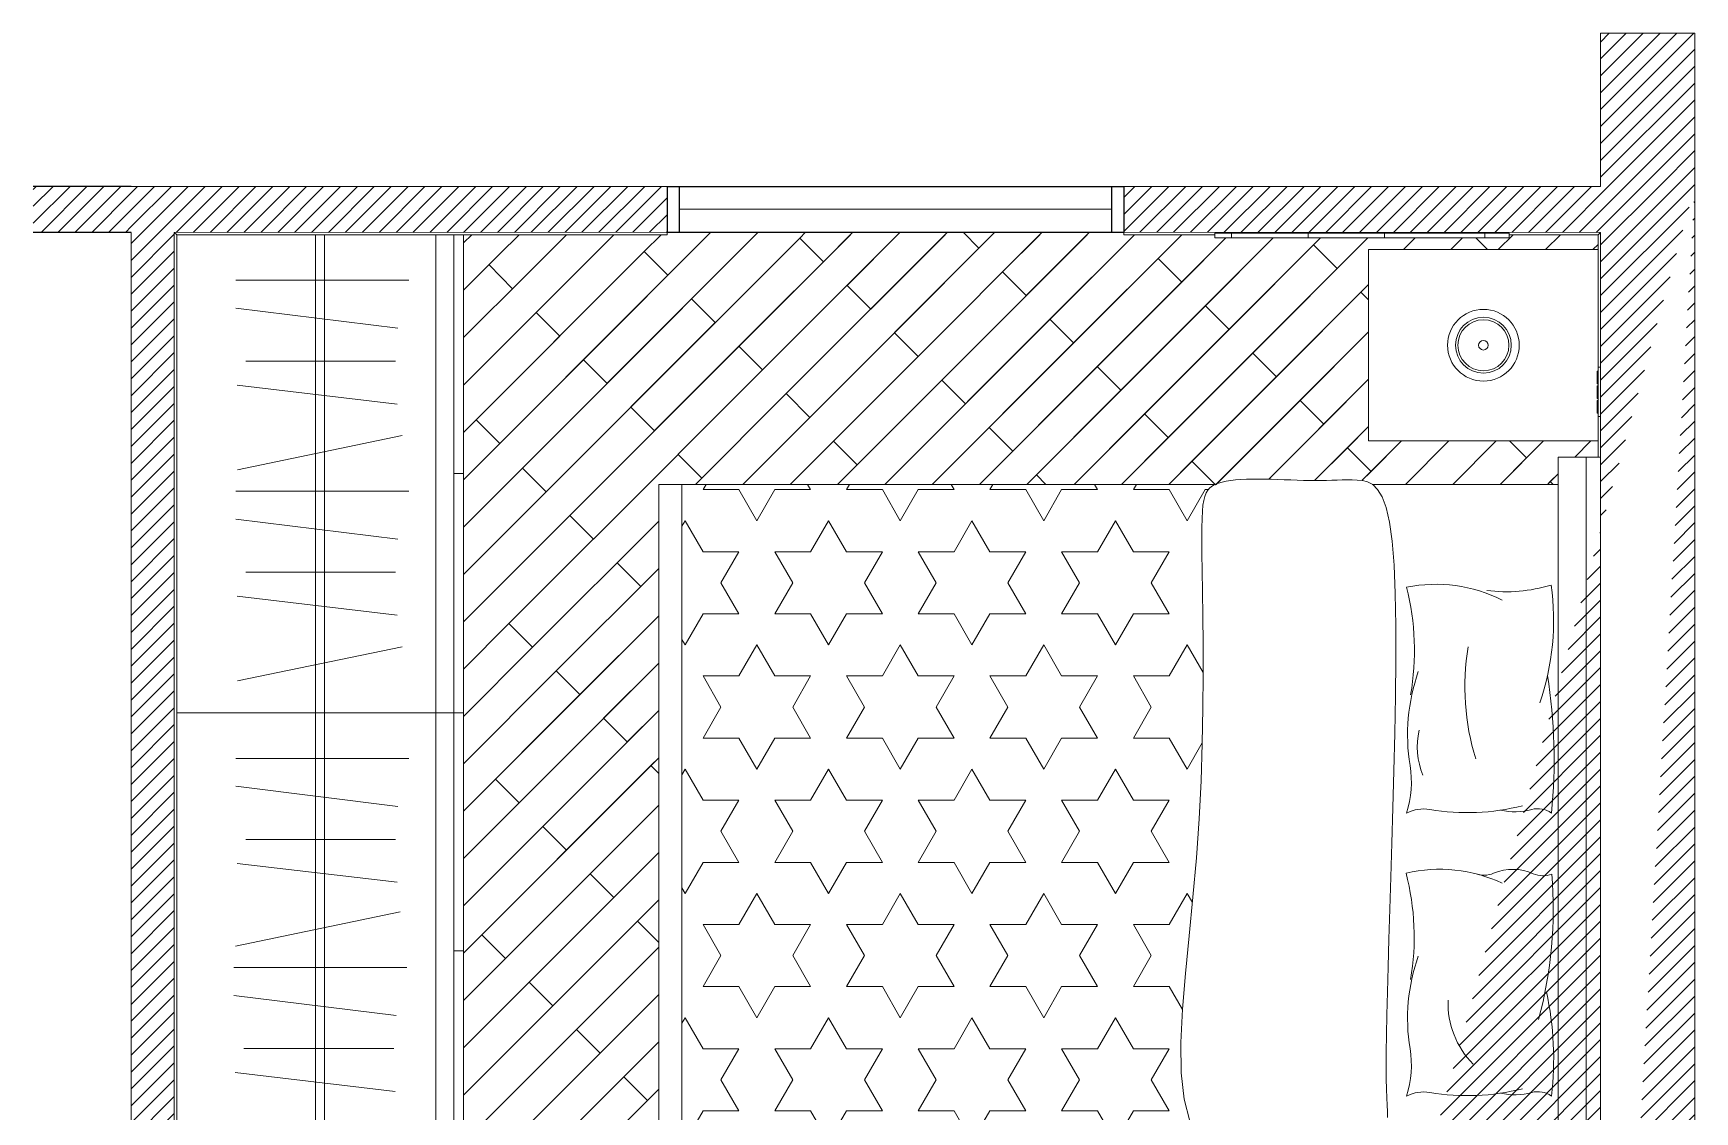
# Model space of a CAD drawing. Header units: inches. Extents: x 342 to 2540, y 601 to 2289.
# Drawn here: x 1254.4 to 1601.9, y 1662.6 to 1888.1 of the extents above; entities that cross this region are included whole.
import ezdxf

# ---------------------------------------------------------------- set-up
doc = ezdxf.new("R2010")
doc.units = ezdxf.units.IN
doc.header["$MEASUREMENT"] = 0
doc.layers.get('0').update_dxf_attribs({"color": 140})
for name, color, linetype, lineweight in [('A-DETL-MBND', 140, 'Continuous', 18), ('A-FURN', 8, 'Continuous', 18), ('battiscopa e pavimento', 6, 'Continuous', 13)]:
    doc.layers.add(name, color=color, linetype=linetype, lineweight=lineweight)
doc.layers.add('FINESTRE', color=4, linetype='Continuous')
pattern_1 = [(45, (0, 0), (-1.767766952966369, 1.767766952966369), [])]

msp = doc.modelspace()

# ---------------------------------------------------------------- hatches: boundary and pattern name
h = msp.add_hatch()
h.set_pattern_fill('ANSI31', color=1, scale=20)
h.set_pattern_definition(pattern_1)
h.paths.add_polyline_path([(1601.925366225265, 1888.106888782943), (1582.216572345728, 1888.10667960798), (1582.216703377197, 1856.074439346831), (1601.925366225265, 1856.073709675038), (1601.925366225265, 1856.074661325466)])
h = msp.add_hatch()
h.set_pattern_fill('ANSI31', color=1, scale=20)
h.set_pattern_definition(pattern_1)
h.paths.add_polyline_path([(1274.916003930136, 1856.074271790863), (1274.914627153218, 1856.07427179651), (1254.413917916428, 1856.075507944672), (1254.413917916428, 1846.474467458453), (1274.916003930136, 1846.474467458453)])
h = msp.add_hatch()
h.set_pattern_fill('ANSI31', color=1, scale=20)
h.set_pattern_definition(pattern_1)
h.paths.add_polyline_path([(1283.916003930151, 1846.474467458453), (1386.994866357917, 1846.478705892539), (1386.994508540201, 1856.073812090973), (1274.914627153218, 1856.07427179651), (1274.915985472603, 1590.080532234203), (1283.916137934395, 1590.080532234203)])
h = msp.add_hatch()
h.set_pattern_fill('ANSI31', color=1, scale=20)
h.set_pattern_definition(pattern_1)
edge = h.paths.add_edge_path()
edge.add_line((1582.216771185999, 1159.274944094358), (1582.217187436665, 1287.001165881461))
edge.add_line((1582.216771185999, 1159.274944094358), (1582.217220014445, 1135.900504660137))
edge.add_line((1582.217220014445, 1135.900504660137), (1601.925415305428, 1135.900666862858))
edge.add_line((1601.925415305428, 1135.900666862858), (1601.925366225265, 1506.967517982043))
edge.add_line((1582.216728840697, 1506.967352352658), (1582.216982535774, 1287.001165881461))
edge.add_line((1582.216728840532, 1506.967495251348), (1506.316312562055, 1506.966714493274))
edge.add_line((1539.216785818872, 1516.55436059649), (1582.216785818873, 1516.55436059649))
edge.add_line((1582.217267271697, 1647.001616218846), (1582.216785491435, 1516.465642897106))
edge.add_line((1601.925366225265, 1856.074661325466), (1601.925366225265, 1506.967517982043))
edge.add_line((1506.316390442496, 1516.466272635558), (1582.216785491435, 1516.465642897106))
edge.add_line((1506.316390442496, 1516.466902374009), (1506.316382062503, 1506.931301847703))
edge.add_line((1601.925366225265, 1856.073709675038), (1482.522048107958, 1856.078130331778))
edge.add_line((1582.216742646958, 1846.474467403573), (1482.522048107958, 1846.478922086706))
edge.add_line((1482.522048107958, 1856.078130331778), (1482.522048107958, 1846.478922086706))
edge.add_line((1582.216742646958, 1846.474467403573), (1582.216742646222, 1615.474467403806))
at = {"layer": 'A-FURN'}
h = msp.add_hatch(dxfattribs=at)
h.set_pattern_fill('STARS', color=256, scale=60)
h.set_pattern_definition([(0, (-0.5006957884772874, -3.347603296788293e-06), (0, 12.99038106), [7.5, -7.5]), (59.99999999999999, (-0.5006957884772874, -3.347603296788293e-06), (-11.25000000280022, 6.495190530000002), [7.5, -7.5]), (120, (3.249304211522713, 6.495187212396702), (-11.25000000280023, -6.495190529999998), [7.5, -7.5])])
h.paths.add_polyline_path([(1390.088664105395, 1793.768715530921), (1390.088664105441, 1651.174012768629), (1512.610169872379, 1651.174012768629), (1510.718348818626, 1651.24644994427), (1507.182306048515, 1651.779150257803), (1503.835762262577, 1652.847059050887), (1500.819662002448, 1654.589937480401), (1498.274949809855, 1657.147546703223), (1496.342570226387, 1660.659647876278), (1495.120239638471, 1665.218727434026), (1494.532761811241, 1670.728172921295), (1494.461712354667, 1677.044097160538), (1494.788666878629, 1684.022612974118), (1495.395200993006, 1691.519833184443), (1496.162890307767, 1699.391870613964), (1496.973310432794, 1707.494838085009), (1497.708036977964, 1715.68484842011), (1498.272678555111, 1723.826371537475), (1498.668975783392, 1731.817305738937), (1498.922702283915, 1739.563906422213), (1499.059631677745, 1746.972428985068), (1499.105537585991, 1753.949128825174), (1499.086193629672, 1760.400261340251), (1499.027373429897, 1766.232081928013), (1498.954850607732, 1771.350845986185), (1498.890998892592, 1775.692188327376), (1498.844592447165, 1779.309261423681), (1498.821005542357, 1782.28459716212), (1498.825612449253, 1784.700727429677), (1498.863787438757, 1786.640184113335), (1498.94090478191, 1788.185499100123), (1499.062338749707, 1789.419204277024), (1499.233463613053, 1790.423831531112), (1499.459675125798, 1791.270490538241), (1499.746454972536, 1791.984602130438), (1500.099306320761, 1792.5801649286), (1500.523732337968, 1793.071177553625), (1501.018635056465, 1793.466367485176), (1501.204196747131, 1793.651929175842), (1501.087410392009, 1793.768715530964)])

# ---------------------------------------------------------------- linework, layer by layer
for p, q in [((1274.914627143183, 1856.076237013531), (1254.413917916428, 1856.076237013531)), ((1386.994508379166, 1856.078130331778), (1386.994866357917, 1846.478705892539)), ((1482.522048107958, 1856.078130331778), (1482.522048107958, 1846.478922086706)), ((1274.916003930136, 1846.474467458453), (1254.413917916428, 1846.474467458453))]:
    msp.add_line(p, q)
at = {"layer": 'A-DETL-MBND'}
for p, q in [((1582.216572345728, 1888.10667960798), (1601.925366225265, 1888.106888782943)), ((1582.216703377197, 1856.074439346831), (1582.216572345728, 1888.10667960798)), ((1601.925497256734, 1856.074648521794), (1601.925366225265, 1888.106888782943)), ((1386.994508540201, 1856.073812090973), (1274.914627153218, 1856.07427179651)), ((1582.216703380511, 1856.073629054544), (1482.522048107958, 1856.078130331778)), ((1601.925366225265, 1856.074661325466), (1601.925366225265, 1506.967517982043)), ((1274.916003930136, 1586.466074298346), (1274.916003930136, 1846.474467458453)), ((1386.994866357917, 1846.478705892539), (1283.916003930151, 1846.474467458453)), ((1283.916003930151, 1846.474467458453), (1283.916137934395, 1590.080532234203)), ((1582.216742646958, 1846.474467403573), (1482.522048107958, 1846.478922086706)), ((1582.216742646958, 1846.474467403573), (1582.217001591923, 1647.001616218846))]:
    msp.add_line(p, q, dxfattribs=at)
at = {"layer": 'A-FURN', "lineweight": 20, "transparency": 33554687}
for p, q in [((1313.469317284679, 1745.974467458454), (1313.469317284679, 1845.974467458454)), ((1315.36269187376, 1745.974467458454), (1315.36269187376, 1845.974467458454)), ((1296.760148675027, 1836.469160211269), (1332.963356071637, 1836.469160211269)), ((1296.760148675027, 1830.655123708976), (1330.693293598647, 1826.426732693521)), ((1298.86019945337, 1819.555596149447), (1330.201673104324, 1819.555596149447)), ((1330.499956608681, 1810.570268673479), (1297.081755751508, 1814.534382390573)), ((1297.152781338121, 1796.827995585331), (1331.554223202294, 1803.963404851934)), ((1296.760148675027, 1792.335331847347), (1332.963356071637, 1792.335331847347)), ((1296.760148675027, 1786.521295345054), (1330.693293598647, 1782.292904329599)), ((1298.86019945337, 1775.421767785525), (1330.201673104324, 1775.421767785525)), ((1330.499956608681, 1766.436440309557), (1297.081755751508, 1770.400554026651)), ((1297.152781338121, 1752.694167221409), (1331.554223202294, 1759.829576488012)), ((1313.469317284679, 1645.974467458454), (1313.469317284679, 1745.974467458454)), ((1315.36269187376, 1645.974467458454), (1315.36269187376, 1745.974467458454)), ((1296.760148675027, 1736.469160211269), (1332.963356071637, 1736.469160211269)), ((1296.760148675027, 1730.655123708976), (1330.693293598647, 1726.426732693521)), ((1298.86019945337, 1719.555596149447), (1330.201673104324, 1719.555596149447)), ((1330.499956608681, 1710.570268673479), (1297.081755751508, 1714.534382390573)), ((1296.752851041163, 1697.227998937793), (1331.154292905336, 1704.363408204396)), ((1296.360218378069, 1692.735335199809), (1332.563425774679, 1692.735335199809)), ((1296.360218378069, 1686.921298697516), (1330.293363301688, 1682.69290768206)), ((1298.460269156412, 1675.821771137987), (1329.801742807366, 1675.821771137987)), ((1330.100026311723, 1666.836443662019), (1296.68182545455, 1670.800557379112))]:
    msp.add_line(p, q, dxfattribs=at)
at = {"layer": 'A-FURN'}
for p, q in [((1338.622870003634, 1645.974467458453), (1338.622870003634, 1845.974467458453)), ((1342.416004579215, 1845.974467458454), (1342.416004579215, 1645.974467458454)), ((1501.540657512604, 1846.316985012857), (1505.040657512604, 1846.316985012857)), ((1501.540657512604, 1846.316985012857), (1501.540657512604, 1845.316985012857)), ((1501.540657512604, 1845.316985012857), (1505.040657512604, 1845.316985012857)), ((1505.040657512604, 1845.316985012857), (1505.040657512604, 1846.316985012857)), ((1505.040657512604, 1846.316985012857), (1521.040657512603, 1846.316985012857)), ((1505.040657512604, 1845.316985012857), (1521.040657512603, 1845.316985012857)), ((1521.040657512603, 1846.316985012857), (1521.040657512603, 1845.316985012857)), ((1521.040657512603, 1846.316985012857), (1537.040657512603, 1846.316985012857)), ((1521.040657512603, 1845.316985012857), (1537.040657512603, 1845.316985012857)), ((1537.040657512603, 1845.316985012857), (1537.040657512603, 1846.316985012857)), ((1537.040657512603, 1846.316985012857), (1558.040657512603, 1846.316985012857)), ((1537.040657512603, 1845.316985012857), (1558.040657512603, 1845.316985012857)), ((1558.040657512603, 1845.316985012857), (1558.040657512603, 1846.316985012857)), ((1563.139518482385, 1846.316985012855), (1558.040657512603, 1846.316985012857)), ((1558.040657512603, 1845.316985012857), (1563.139518482385, 1845.316985012857)), ((1563.139518482385, 1845.316985012855), (1563.139518482385, 1846.316985012855)), ((1581.723895967094, 1817.472570185965), (1581.523895967082, 1817.472570185965)), ((1581.723895967094, 1817.472570185965), (1581.523895967082, 1817.472570185965)), ((1581.523895967082, 1817.472570185965), (1581.523895967082, 1814.813614130202)), ((1581.523895967082, 1814.813614130202), (1581.723895967094, 1814.813614130202)), ((1581.523895967082, 1814.4040948478), (1581.523895967082, 1811.745138792038)), ((1581.523895967082, 1814.4040948478), (1581.723895967094, 1814.4040948478)), ((1581.523895967082, 1811.745138792038), (1581.723895967094, 1811.745138792038)), ((1581.523895967082, 1811.339144370264), (1581.523895967082, 1808.680188314502)), ((1581.523895967082, 1811.339144370264), (1581.723895967094, 1811.339144370264)), ((1581.723895967094, 1808.680188314502), (1581.523895967082, 1808.680188314502)), ((1581.723895967094, 1808.680188314502), (1581.523895967082, 1808.680188314502)), ((1344.416004579215, 1796.074464108237), (1342.416004579215, 1796.074464108237)), ((1385.252339906209, 1793.768715530919), (1501.560937827924, 1793.768715530964)), ((1534.476750644206, 1793.768715530964), (1573.349378596948, 1793.768715530964)), ((1284.416004579225, 1745.974467458454), (1344.416004579215, 1745.974467458454)), ((1344.416004579215, 1696.274474161133), (1342.416004579216, 1696.274474161133))]:
    msp.add_line(p, q, dxfattribs=at)
for points in [[(1284.416004579225, 1645.974467458454), (1344.416004579215, 1645.974467458454), (1344.416004579215, 1845.974467458454), (1284.416004579225, 1845.974467458454)], [(1533.716734785281, 1802.867674465117), (1581.716861071351, 1802.867674465117), (1581.716861071351, 1842.86767446508), (1533.716734785281, 1842.86767446508)], [(1582.223895967094, 1807.943719396317), (1582.223895967094, 1818.255562919112), (1581.723895967094, 1818.255562919112), (1581.723895967094, 1807.943719396317)], [(1579.217259854804, 1644.992046139127), (1582.217259854804, 1644.992046139127), (1582.217259854805, 1799.474633164213), (1579.217259854805, 1799.474633164213)], [(1385.252339906209, 1651.174012768629), (1385.252339906209, 1793.768715530919), (1390.088664105395, 1793.768715530919), (1390.088664105441, 1651.174012768629)]]:
    msp.add_lwpolyline(points, close=True, dxfattribs=at)
for points in [[(1581.716352693719, 1644.992046139127), (1581.716352693719, 1644.992044646201), (1573.349378596948, 1644.992044646201), (1573.349378596948, 1799.474631671242), (1579.217259854805, 1799.474631671242)], [(1496.342570226387, 1660.659647876278), (1495.120239638471, 1665.218727434026), (1494.532761811241, 1670.728172921295), (1494.461712354667, 1677.044097160538), (1494.788666878629, 1684.022612974118), (1495.395200993006, 1691.519833184443), (1496.162890307767, 1699.391870613968), (1496.973310432794, 1707.494838085008), (1497.708036977964, 1715.68484842011), (1498.272678555111, 1723.826371537475), (1498.668975783392, 1731.817305738937), (1498.922702283915, 1739.563906422213), (1499.059631677745, 1746.972428985069), (1499.105537585991, 1753.949128825175), (1499.086193629672, 1760.400261340251), (1499.027373429897, 1766.232081928015), (1498.954850607732, 1771.350845986185), (1498.890998892592, 1775.69218832738), (1498.844592447165, 1779.309261423682), (1498.821005542357, 1782.28459716212), (1498.825612449253, 1784.700727429677), (1498.863787438757, 1786.640184113335), (1498.94090478191, 1788.185499100123), (1499.062338749707, 1789.419204277024), (1499.233463613053, 1790.423831531112), (1499.459675125798, 1791.270490538241), (1499.746454972536, 1791.984602130438), (1500.099306320761, 1792.5801649286), (1500.523732337968, 1793.071177553625), (1501.025236191561, 1793.471638626411), (1501.609321048944, 1793.795546767901), (1502.281490077656, 1794.056900598948), (1503.047246445102, 1794.269698740541), (1503.909719134607, 1794.445933441343), (1504.862540393231, 1794.589571460861), (1505.896968283867, 1794.702573186546), (1507.004260869406, 1794.786899005717), (1508.175676212739, 1794.844509305736), (1509.402472376804, 1794.877364473964), (1510.675907424491, 1794.88742489772), (1511.987239418739, 1794.876650964366), (1513.32736556077, 1794.847576948237), (1514.685739605637, 1794.805032671425), (1516.051454446632, 1794.754421842995), (1517.413602977093, 1794.701148172058), (1518.761278090449, 1794.650615367632), (1520.083572679949, 1794.608227138783), (1521.369579638975, 1794.579387194622), (1522.608391860911, 1794.569499244167), (1523.792653753606, 1794.58171759035), (1524.929215783357, 1794.610198911155), (1526.02847993079, 1794.64685047848), (1527.100848176759, 1794.683579564221), (1528.156722501934, 1794.712293440139), (1529.206504887123, 1794.724899378221), (1530.260597313089, 1794.713304650227), (1531.329401760502, 1794.669416528054), (1532.417426012433, 1794.56499555628), (1533.505601060495, 1794.291215370518), (1534.568963698701, 1793.719102879109), (1535.582550720972, 1792.719684990348), (1536.521398921185, 1791.16398861253), (1537.360545093305, 1788.92304065404), (1538.075026031209, 1785.86786802322), (1538.639878528955, 1781.869497628318), (1539.037928950155, 1776.849161980104), (1539.283161938045, 1770.928915999016), (1539.397351705464, 1764.281020207877), (1539.402272465475, 1757.077735129465), (1539.319698430916, 1749.491321286692), (1539.171403814851, 1741.694039202335), (1538.979162830118, 1733.858149399216), (1538.764749689688, 1726.155912400204), (1538.5471575505, 1718.737407602626), (1538.334255345115, 1711.663989902049), (1538.131130950058, 1704.97483306855), (1537.942872241764, 1698.709110872246), (1537.774567096893, 1692.905997083167), (1537.63130339188, 1687.604665471477), (1537.51816900325, 1682.844289807158), (1537.440251807482, 1678.664043860422), (1537.40068480546, 1675.084731403481), (1537.394781494812, 1672.053676217652), (1537.415900497616, 1669.499832086344), (1537.457400435768, 1667.352152793015), (1537.5126399313, 1665.539592121209), (1537.574977606244, 1663.991103854292), (1537.637772082542, 1662.63564177581), (1537.694381982181, 1661.402159669174)]]:
    msp.add_lwpolyline(points, dxfattribs=at)
for radius in [7.5, 5.838130403714472, 5.34, 1]:
    msp.add_circle((1557.716612157225, 1822.867674465098), radius, dxfattribs=at)
for centre, radius, start, end in [((1547.733957056568, 1741.841413671797), 31.03888545513239, 63.33187050795856, 101.2891230798313), ((1562.551850628604, 1802.865026349979), 31.54247995582647, 262.4610811590431, 287.199074731931), ((1519.294443565291, 1765.329094863888), 53.1029689961527, 341.0292396466546, 8.014630225877507), ((1488.972634090533, 1759.045325985162), 54.32195914014243, 350.1438264086897, 14.10085159695062), ((1604.466004081785, 1751.387513480381), 50.62193242386085, 170.4320326467409, 197.2701993261539), ((1581.762553455578, 1741.406174628899), 39.90749069253231, 160.6572032485879, 189.250066603435), ((1459.487960358675, 1736.264189657608), 113.0230770899558, 354.3094608019472, 8.941351268068189), ((1559.588794238255, 1738.915961197045), 15.69112065371571, 167.1480319472115, 202.3825063083795), ((1521.353019144736, 1731.514086583722), 21.30664577025238, 342.359760102398, 9.392589966041067), ((1545.216371990581, 1718.062638254406), 7.847887691032079, 80.3711224664383, 116.9649370959106), ((1554.373430628804, 1772.036967903956), 46.89770559302038, 260.3711224664383, 284.2599508479312), ((1564.29126043676, 1738.830744527919), 13.50308989763066, 257.311957921453, 285.1987658354095), ((1569.111066605402, 1721.089400353724), 4.881300889436128, 54.37876482281769, 105.1987658354095), ((1548.544323797542, 1682.113342547486), 31.18364478739198, 65.11795314615438, 102.986188959214), ((1563.880467653967, 1702.953454151032), 10.33035774650895, 65.78773232785626, 112.8808293158975), ((1490.31359535669, 1699.159349294222), 52.93184626028353, 350.3265758785713, 14.59731182555396), ((1557.823828964721, 1717.304920172197), 5.246787343924113, 249.0160855824084, 292.8808293158975), ((1570.180455194263, 1716.963538596845), 5.031032463562061, 245.7877323278563, 291.7123786441794), ((1483.577236454534, 1705.044368122845), 88.76062001608501, 344.8924753632469, 4.681970907410773), ((1580.558344557308, 1682.131572304012), 38.70321528338307, 160.3559327024343, 189.392589966041), ((1568.323417210341, 1685.264500777057), 17.99626671226449, 177.8294752672889, 225.0098308276409), ((1507.281905142846, 1673.660132039886), 65.13829133950634, 353.1413638812281, 12.42475023645232), ((1521.353019134892, 1672.338060916135), 21.30664577025238, 342.359760102398, 9.392589966041067), ((1545.21637198078, 1658.886612586839), 7.847887691032079, 80.3711224664383, 116.9649370959106), ((1554.373430618959, 1712.860942236368), 46.89770559302038, 260.3711224664383, 284.2599508479312), ((1564.291260426916, 1679.654718860353), 13.50308989763066, 257.311957921453, 285.1987658354095), ((1569.111066595558, 1661.913374686136), 4.881300889436128, 54.37876482281769, 105.1987658354095)]:
    msp.add_arc(centre, radius, start, end, dxfattribs=at)
at = {"layer": 'battiscopa e pavimento'}
for p, q in [((1283.916003930151, 1846.474467458453), (1284.416004579225, 1845.974467458454)), ((1284.416003930151, 1845.974467458453), (1386.994867012319, 1845.974600620836)), ((1284.416004579225, 1845.974467458454), (1284.416004065636, 1643.494892433136)), ((1386.994866357917, 1846.478705892539), (1386.994867012319, 1845.974600620835)), ((1482.522068747032, 1846.478705892539), (1482.522069401274, 1845.97472462913)), ((1482.522069401274, 1845.97472462913), (1501.540657512604, 1845.974724629129)), ((1563.139518482385, 1845.974829282382), (1581.716738501708, 1845.974853398333)), ((1581.716738501708, 1845.974853398333), (1581.716712721736, 1842.86767446508)), ((1581.716738501708, 1845.974853398333), (1582.216742646958, 1846.474467403573)), ((1581.716380845491, 1802.867674465117), (1581.716352693746, 1799.474633164213)), ((1353.919575267621, 1764.660554494796), (1344.416004579215, 1755.156983806391)), ((1358.869322735927, 1759.71080702649), (1344.416004579215, 1745.257488869779))]:
    msp.add_line(p, q, dxfattribs=at)
for points in [[(1356.037621713731, 1845.974560433799), (1352.013237644775, 1841.950176364843), (1347.488946550043, 1837.42588527011), (1344.416004579215, 1834.352943299283)], [(1346.138092678072, 1845.974547582761), (1344.416004579215, 1844.252459483904)], [(1349.751092097409, 1839.688030817476), (1354.626682048808, 1834.664125832264), (1365.937129501353, 1845.974573284809)], [(1375.836637288975, 1845.97458613582), (1359.576429517114, 1829.714378363958)], [(1396.139746918918, 1846.478705892539), (1369.475924453725, 1819.814883427347), (1374.425671922031, 1814.865135959041), (1406.039241855529, 1846.478705892539)], [(1385.736152535864, 1845.97459898684), (1382.203868476801, 1842.442314927776)], [(1425.334176227085, 1845.974650390872), (1402.002836388306, 1822.643310552093), (1406.952583856612, 1817.693563083787), (1435.737726665364, 1846.478705892539)], [(1445.637221601975, 1846.478705892539), (1411.902331324918, 1812.743815615481), (1416.852078793223, 1807.794068147176), (1452.207417852551, 1843.149407206503), (1448.878119166515, 1846.478705892539)], [(1415.938736792141, 1846.478705892539), (1414.730758449664, 1845.270727550062), (1419.68050591797, 1840.320980081757), (1425.838231728752, 1846.478705892539)], [(1435.737726665364, 1846.478705892539), (1424.630253386276, 1835.371232613451), (1429.580000854581, 1830.421485145145), (1445.133191802329, 1845.974676092893)], [(1455.536716538587, 1846.478705892539), (1434.529748322887, 1825.471737676839), (1439.479495791193, 1820.521990208534), (1465.436211475198, 1846.478705892539)], [(1474.831715165195, 1845.974714645924), (1444.429243259499, 1815.572242740228), (1449.378990727804, 1810.622495271922), (1484.731222952817, 1845.974727496935)], [(1464.932207377573, 1845.974701794914), (1457.157165320857, 1838.199659738197), (1462.106912789162, 1833.249912269892), (1475.33570641181, 1846.478705892539)], [(1484.731222952817, 1845.974727496935), (1467.056660257468, 1828.300164801586), (1472.006407725774, 1823.35041733328), (1494.630730740439, 1845.974740347945)], [(1503.872470341963, 1845.316985012857), (1476.95615519408, 1818.400669864974), (1481.905902662385, 1813.450922396669), (1513.771965278574, 1845.316985012857)], [(1494.630730740439, 1845.974740347945), (1489.684077255438, 1841.028086862944), (1494.633824723743, 1836.078339394638), (1503.872470341963, 1845.316985012857)], [(1513.771965278574, 1845.316985012857), (1499.583572192049, 1831.128591926332), (1504.533319660355, 1826.178844458027), (1523.671460215186, 1845.316985012857)], [(1533.570955151797, 1845.316985012857), (1509.483067128661, 1821.229096989721), (1514.432814596966, 1816.279349521415), (1533.716734785281, 1835.56326970973)], [(1523.671460215186, 1845.316985012857), (1522.210989190019, 1843.85651398769), (1527.160736658324, 1838.906766519385), (1533.570955151797, 1845.316985012857)], [(1524.828942620142, 1846.474467417814), (1524.671460215186, 1846.316985012857)], [(1541.021139540632, 1842.86767446508), (1543.470450088409, 1845.316985012857)], [(1543.470450088409, 1845.316985012857), (1541.021139540632, 1842.86767446508)], [(1550.920634477243, 1842.86767446508), (1553.36994502502, 1845.316985012857)], [(1553.36994502502, 1845.316985012857), (1550.920634477243, 1842.86767446508)], [(1558.555167771956, 1842.86767446508), (1556.105857224179, 1845.316985012857)], [(1556.105857224179, 1845.316985012857), (1558.555167771956, 1842.86767446508)], [(1563.927285253793, 1845.974830305018), (1560.820129413855, 1842.86767446508)], [(1560.820129413855, 1842.86767446508), (1563.927285253793, 1845.974830305018)], [(1573.826793041415, 1845.974843156029), (1570.719624350466, 1842.86767446508)], [(1570.719624350466, 1842.86767446508), (1573.826793041415, 1845.974843156029)], [(1344.416004579215, 1794.754963552837), (1387.153593983389, 1837.49255295701), (1382.203846515083, 1842.442300425316), (1344.416004579215, 1804.654458489448)], [(1581.716721828441, 1843.965277006444), (1580.619119287078, 1842.86767446508)], [(1580.619119287078, 1842.86767446508), (1581.716721828441, 1843.965277006444)], [(1533.716734785281, 1835.56326970973), (1532.11048412663, 1833.957019051079), (1533.716734785281, 1832.350768392427)], [(1354.626682048808, 1834.664125832264), (1347.488946550043, 1827.526390333499), (1344.416004579215, 1824.453448362671)], [(1533.716734785281, 1832.350768392427), (1532.11048412663, 1833.957019051079), (1496.755145067303, 1798.601679991751), (1501.704892535608, 1793.651932523446), (1533.716734785281, 1825.663774773119)], [(1344.416004579215, 1804.654458489448), (1364.526176985419, 1824.764630895652), (1359.576429517114, 1829.714378363958), (1352.013237644775, 1822.15118649162)], [(1442.42470927103, 1793.768718878536), (1472.006407725774, 1823.35041733328), (1467.056660257468, 1828.300164801586), (1432.525214334416, 1793.768718878533)], [(1472.123194080871, 1793.768718878543), (1504.533319660355, 1826.178844458027), (1499.583572192049, 1831.128591926332), (1464.228233132722, 1795.773252867005), (1466.232767121185, 1793.768718878542)], [(1412.726224461188, 1793.768718878529), (1439.479495791193, 1820.521990208534), (1434.529748322887, 1825.471737676839), (1402.826729524574, 1793.768718878526)], [(1533.716734785281, 1825.663774773119), (1519.382562065272, 1811.329602053109), (1524.332309533578, 1806.379854584804), (1533.716734785281, 1815.764279836507)], [(1352.013237644775, 1822.15118649162), (1344.416004579215, 1814.55395342606)], [(1491.922183954099, 1793.768718878548), (1514.432814596966, 1816.279349521415), (1509.483067128661, 1821.229096989721), (1482.022689017485, 1793.768718878545)], [(1344.416004579215, 1784.855468616225), (1374.425671922031, 1814.865135959041), (1369.475924453725, 1819.814883427347), (1352.013237644775, 1802.352196618397)], [(1462.223699144257, 1793.768718878541), (1481.905902662385, 1813.450922396669), (1476.95615519408, 1818.400669864974), (1452.324204207644, 1793.768718878538)], [(1432.525214334416, 1793.768718878533), (1449.378990727804, 1810.622495271922), (1444.429243259499, 1815.572242740228), (1422.625719397802, 1793.768718878531)], [(1533.716734785281, 1815.764279836507), (1512.811229461775, 1794.858774513001)], [(1402.826729524574, 1793.768718878526), (1416.852078793223, 1807.794068147176), (1411.902331324918, 1812.743815615481), (1392.92723458796, 1793.768718878524)], [(1512.811229461775, 1794.858774513001), (1524.332309533578, 1806.379854584804), (1519.382562065272, 1811.329602053109), (1501.821678890713, 1793.76871887855)], [(1344.416004579215, 1765.056478743002), (1384.325166858642, 1804.965641022429), (1379.375419390337, 1809.915388490735), (1344.416004579215, 1774.955973679614)], [(1350.715810437482, 1801.054769411103), (1352.013237644775, 1802.352196618397), (1347.06349017647, 1807.301944086703), (1344.416004579215, 1804.654458489448)], [(1482.022689017485, 1793.768718878545), (1491.805397598997, 1803.551427460057), (1486.855650130691, 1808.501174928363), (1472.123194080871, 1793.768718878543)], [(1452.324204207644, 1793.768718878538), (1459.278485664416, 1800.723000335311), (1454.32873819611, 1805.672747803616), (1442.42470927103, 1793.768718878536)], [(1522.422929453258, 1794.570979567872), (1533.716734785281, 1805.864784899896)], [(1533.716734785281, 1805.864784899896), (1529.282057001884, 1801.430107116498), (1534.231804470189, 1796.480359648192), (1540.619119287114, 1802.867674465117)], [(1422.625719397802, 1793.768718878531), (1426.751573729835, 1797.894573210564), (1421.801826261529, 1802.84432067887), (1412.726224461188, 1793.768718878529)], [(1532.325283566915, 1794.573838744918), (1534.231804470189, 1796.480359648192), (1529.282057001884, 1801.430107116498), (1522.422929453258, 1794.570979567872)], [(1540.619119287114, 1802.867674465117), (1532.325283566915, 1794.573838744918)], [(1541.419658637169, 1793.76871887856), (1550.518614223726, 1802.867674465117)], [(1550.518614223725, 1802.867674465117), (1541.419658637169, 1793.76871887856)], [(1551.319153573783, 1793.768718878562), (1560.418109160337, 1802.867674465117)], [(1560.418109160337, 1802.867674465117), (1551.319153573783, 1793.768718878562)], [(1570.317650961178, 1802.867721329346), (1561.218648510397, 1793.768718878565)], [(1561.218648510397, 1793.768718878565), (1566.75871640477, 1799.308786772938), (1563.199828712592, 1802.867674465117)], [(1576.824059587289, 1799.474635018845), (1580.2171587488, 1802.867734180357)], [(1392.92723458796, 1793.768718878524), (1394.224661795254, 1795.066146085818), (1389.274914326948, 1800.015893554124), (1353.919575267621, 1764.660554494796), (1358.869322735927, 1759.71080702649), (1385.252339906209, 1786.093824196772)], [(1501.588106180504, 1793.76871887855), (1496.755145067303, 1798.601679991751), (1491.922183954099, 1793.768718878548)], [(1466.232767121185, 1793.768718878542), (1464.228233132722, 1795.773252867005), (1462.223699144257, 1793.768718878541)], [(1571.11814344701, 1793.768718878567), (1573.349378596948, 1795.999954028504)], [(1572.298784299142, 1793.768718878567), (1571.708463873076, 1794.359039304633), (1571.11814344701, 1793.768718878567)], [(1573.349378596948, 1795.999954028504), (1571.708463873076, 1794.359039304633), (1572.298784299142, 1793.768718878567)], [(1385.252339906209, 1786.093824196772), (1376.54699226559, 1777.388476556154), (1381.496739733896, 1772.438729087848), (1385.252339906209, 1776.194329260161)], [(1385.252339906209, 1776.194329260161), (1363.819070204232, 1754.761059558185), (1368.768817672538, 1749.811312089879), (1385.252339906209, 1766.294834323549)], [(1385.252339906209, 1766.294834323549), (1344.416004579215, 1725.458498996556)], [(1351.091148142874, 1732.133642560215), (1356.04089561118, 1727.183895091909), (1385.252339906209, 1756.395339386938)], [(1385.252339906209, 1756.395339386938), (1373.718565140844, 1744.861564621573), (1378.66831260915, 1739.911817153267), (1385.252339906209, 1746.495844450326)], [(1344.416004579215, 1725.458498996556), (1368.768817672538, 1749.811312089879), (1363.819070204232, 1754.761059558185), (1344.416004579215, 1735.357993933168)], [(1385.252339906209, 1746.495844450326), (1360.990643079486, 1722.234147623603), (1365.940390547792, 1717.284400155298), (1385.252339906209, 1736.596349513715)], [(1385.252339906209, 1733.327789856208), (1383.618060077455, 1734.962069684962), (1344.416004579215, 1695.760014186722)], [(1385.252339906209, 1736.596349513715), (1383.618060077455, 1734.962069684962), (1385.252339906209, 1733.327789856208)], [(1344.416004579215, 1715.559004059945), (1356.04089561118, 1727.183895091909), (1351.091148142874, 1732.133642560215)], [(1348.262721018128, 1699.606730625634), (1353.212468486434, 1694.656983157328), (1385.252339906209, 1726.696854577103)], [(1385.252339906209, 1726.696854577103), (1370.890138016097, 1712.334652686992), (1375.839885484403, 1707.384905218686), (1385.252339906209, 1716.797359640492)], [(1344.416004579215, 1695.760014186722), (1365.940390547792, 1717.284400155298), (1360.990643079486, 1722.234147623603), (1344.416004579215, 1705.659509123333)], [(1385.252339906209, 1716.797359640492), (1358.162215954739, 1689.707235689023), (1363.111963423045, 1684.757488220717), (1385.252339906209, 1706.89786470388)], [(1344.416004579215, 1675.961024313499), (1375.839885484403, 1707.384905218686), (1370.890138016097, 1712.334652686992), (1352.013237644775, 1693.45775231567)], [(1385.252339906209, 1706.89786470388), (1380.789632952709, 1702.435157750381), (1385.252339906209, 1697.972450796881)], [(1385.252339906209, 1697.972450796881), (1380.789632952709, 1702.43515775038), (1344.416004579215, 1666.061529376887)], [(1344.416004579215, 1656.162034440276), (1385.252339906209, 1696.998369767269)], [(1385.252339906209, 1696.998369767269), (1368.061710891351, 1679.807740752411), (1373.011458359657, 1674.857993284105), (1385.252339906209, 1687.098874830657)], [(1344.416004579215, 1685.86051925011), (1353.212468486434, 1694.656983157328), (1352.013237644775, 1695.856213998987)], [(1352.013237644775, 1673.658762442447), (1363.111963423045, 1684.757488220717), (1358.162215954739, 1689.707235689023), (1352.013237644775, 1683.558257379058)], [(1385.252339906209, 1687.098874830657), (1355.333788829993, 1657.180323754442), (1360.283536298299, 1652.230576286136), (1385.252339906209, 1677.199379894046)], [(1344.62793253625, 1646.474467460699), (1373.011458359657, 1674.857993284105), (1368.061710891351, 1679.807740752411), (1344.416004579215, 1656.162034440276)], [(1385.252339906209, 1677.199379894046), (1377.961205827962, 1669.9082458158), (1382.910953296268, 1664.958498347494), (1385.252339906209, 1667.299884957434)], [(1385.252339906209, 1667.299884957434), (1365.233283766604, 1647.28082881783), (1370.18303123491, 1642.331081349524), (1385.252339906209, 1657.400390020823)]]:
    msp.add_lwpolyline(points, dxfattribs=at)
for points in [[(1379.375419390337, 1809.915388490735), (1384.325166858642, 1804.965641022429), (1419.68050591797, 1840.320980081757), (1414.730758449664, 1845.270727550062)], [(1486.855650130691, 1808.501174928363), (1491.805397598997, 1803.551427460057), (1527.160736658324, 1838.906766519385), (1522.210989190019, 1843.85651398769)], [(1454.32873819611, 1805.672747803616), (1459.278485664416, 1800.723000335311), (1494.633824723743, 1836.078339394638), (1489.684077255438, 1841.028086862944)], [(1356.748002392367, 1797.187466429377), (1361.697749860673, 1792.237718961071), (1397.05308892, 1827.593058020399), (1392.103341451695, 1832.542805488705)], [(1366.647497328979, 1787.287971492766), (1371.597244797284, 1782.33822402446), (1406.952583856612, 1817.693563083787), (1402.002836388306, 1822.643310552093)], [(1342.605866768635, 1634.552906756472), (1347.555614236941, 1629.603159288166), (1382.910953296268, 1664.958498347494), (1377.961205827962, 1669.9082458158)]]:
    msp.add_lwpolyline(points, close=True, dxfattribs=at)
at = {"layer": 'FINESTRE'}
for p, q in [((1386.994487740098, 1856.073925869204), (1389.494487740156, 1856.073925869204)), ((1386.994508379166, 1856.078130331778), (1482.522048107958, 1856.078130331778)), ((1389.494487740156, 1856.073925869204), (1389.494487740156, 1846.474501429955)), ((1480.02244771493, 1846.474501429955), (1480.022048107958, 1856.073709675038)), ((1480.022048107958, 1856.073709675038), (1482.522048107958, 1856.073709675038)), ((1386.994866357917, 1846.478705892539), (1482.522068747032, 1846.478705892539))]:
    msp.add_line(p, q, dxfattribs=at)
at = {"layer": 'FINESTRE', "lineweight": 20}
msp.add_line((1389.494290163972, 1851.324212211082), (1480.022245825528, 1851.324212211082), dxfattribs=at)

doc.saveas('drawing.dxf')
